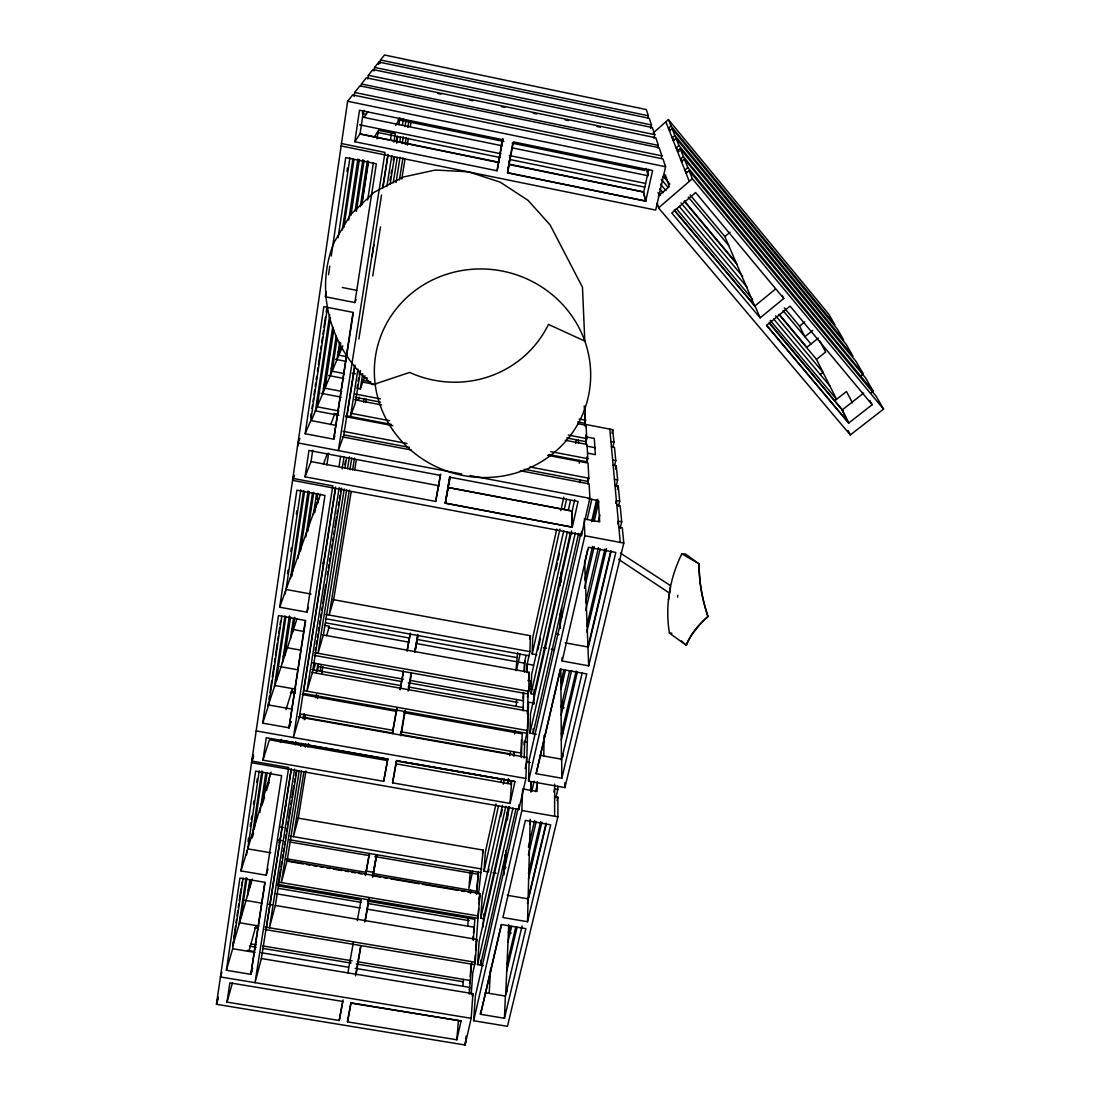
<?xml version="1.0" encoding="UTF-8"?>
<svg xmlns="http://www.w3.org/2000/svg" width="1100" height="1100" viewBox="0 0 1100 1100"><rect width="100%" height="100%" fill="white"/><g stroke="black" fill="none" stroke-linecap="round" stroke-linejoin="round"><path stroke-width="1.5" d="M554.62 816.255L554.648 784.162M543.799 755.838L544.06 735.639M537.226 781.688L537.034 791.423L522.61 788.879M527.519 921.718L550.701 824.808L525.36 820.394L502.906 917.537L527.519 921.718L530.227 819.211M530.97 790.804L531.217 781.88M533.197 728.805L533.074 733.673L578.641 533.431M533.816 704.234L534.188 689.535M530.942 792.151L531.204 782.155M618.832 527.148L622.298 527.794L623.783 543.07L564.905 787.572L528.564 781.165L529.169 759.99L580.717 534.036M536.223 734.236L529.939 733.109L530.502 713.639L571.656 531.011M570.501 532.482L534.064 694.279L531.066 693.743L531.616 674.726L563.75 530.681M536.827 654.816L532.207 653.977L532.661 638.014L556.765 529.031M525.154 768.598L526.68 761.929L528.55 702.144L534.366 703.189M526.928 730.056L526.817 733.301L303.174 693.385M528.179 690.773L527.436 713.831L528.041 711.15L311.712 672.306M528.536 679.69L529.265 672.348L322.369 634.824M253.619 756.442L251.556 762.699L518.842 809.463L525.924 778.497L526.584 757.378L298.471 716.911M524.15 758.065L524.673 742.83L527.436 730.565L528.041 711.15M529.265 672.348L528.674 691.295L314.641 652.671M527.065 672.732L527.395 663.08L529.925 651.64L530.42 635.731L332.626 599.527M554.634 796.648L557.837 797.211L557.893 816.832L507.444 1026.314L473.632 1020.731L521.854 810.521L522.555 790.543M524.136 744.769L524.246 741.455L527.299 741.991M526.652 672.169L526.941 664.001L533.486 665.184M518.842 809.463L519.035 804.595M521.482 739.668L520.877 755.838L521.482 753.156L400.95 731.761M523.036 698.651L523.284 692.368M524.067 671.316L524.384 663.149L526.034 655.683M521.317 757.598L522.197 733.796L403.535 712.621M523.05 710.889L523.724 692.959M524.507 672.072L524.934 660.674M506.935 991.925L507.059 988.996M508.062 965.47L508.337 958.664M509.286 936.348L509.671 927.121L508.393 932.594L511.225 933.075M480.755 1010.9L480.535 1014.31L504.433 1018.256L505.395 996.064L522.074 925.939M505.711 994.661L508.75 924.454M513.961 756.291L514.168 751.864M516.23 706.338L516.533 699.545M515.928 670.533L517.591 652.699M510.978 784.066L395.849 763.799L396.138 762.094L392.562 782.856L510.056 803.426L511.72 780.753M505.038 869.027L505.973 850.218M507.499 819.431L508.104 807.455M504.034 874.775L505.051 854.398M506.77 820.435L507.196 811.938M489.184 993.314L490.614 968.44M501.518 924.742L480.535 1014.31L480.755 1010.886M480.783 960.162L480.466 965.071L516.065 808.555M482.996 927.107L483.876 913.921M473.632 1020.731L475.351 996.05L518.031 808.926M483.395 965.553L477.524 964.576L479.119 941.696L509.589 806.534M508.75 806.809L483.546 918.734L480.741 918.253L482.295 895.785L502.466 805.393M488.978 869.124L488.345 871.929L484.014 871.186L485.32 852.211L496.004 803.907M471.199 994.524L472.78 972.895L475.186 962.266L476.822 939.428L275.289 905.438L269.459 927.781L294.594 769.051M478.555 893.929L483.216 850.107L297.454 818.015M475.351 954.827L474.65 964.631L264.935 929.514M475.709 949.933L478.665 908.71M479.022 903.898L479.586 895.881M341.137 145.956L655.696 210.072L665.596 166.733L662.956 158.922L352.674 94.93L347.627 101.269L216.452 1004.3L465.08 1045L471.171 1018.311L472.931 993.671L261.374 958.526L255.035 982.657L288.695 767.539L251.762 761.076L253.303 756.388M278.245 884.455L477.978 918.335L480.095 893.599L286.564 860.544M465.63 1042.594L466.111 1036.159M469.246 994.207L471.598 962.775M473.261 940.404L474.842 919.298L367.4 901.079M476.699 894.396L478.376 872.08L476.451 893.503L476.933 891.289L373.161 873.565L376.695 854.727M465.08 1045L465.314 1041.783M470.223 976.388L471.075 965.085M473 939.386L473.248 936.1M473.495 932.814L474.251 927.259L366.809 909.081M462.866 986.26L463.43 979.385M467.734 926.159L468.38 918.197M470.388 893.324L470.635 890.216M470.332 870.898L468.875 888.47L472.656 871.214M350.845 1002.843L347.504 1021.872L456.83 1039.789L458.411 1020.566M668.442 599.926L670.533 586.451A123.736 109.051 -57.9 0 1 681.862 553.795L685.589 554.084L699.188 563.984A191.675 130.034 39.7 0 0 707.987 616.509A192.197 71.624 -15.8 0 0 686.249 645.288L669.433 633.077A123.736 109.051 -57.9 0 1 668.442 599.926L670.533 586.451M508.53 166.279L507.691 172.672L645.727 201.107L652.616 170.514L513.398 141.886L507.54 172.906L645.727 201.107L643.582 192.569L648.808 169.29M509.259 160.765L508.75 164.684L512.834 142.986M354.062 96.429L354.654 92.455L359.906 85.855L659.175 147.73L661.925 155.856L661.348 158.428M226.394 970.282L239.924 878.075L265.1 882.351L250.869 974.325L226.394 970.282L232.678 948.723L243.141 877.924M240.982 870.925L255.626 771.128L281.614 775.665L266.2 875.215L240.982 870.925L271.109 772.062M262.694 723.126L278.479 615.574L305.635 620.51L289.039 727.787L262.694 723.126L268.702 704.99L281.861 615.945M279.702 607.214L296.876 490.174L324.995 495.454L306.928 612.178L279.702 607.214L318.656 498.671L317.006 498.355L317.776 493.322M305.181 433.744L323.84 306.653L353.348 312.441L333.726 439.175L305.181 433.744L310.764 420.53L327.429 307.711M326.04 291.651L325.298 296.752L354.874 302.569L356.125 299.668M328.529 274.684L329.78 266.2M331.265 256.025L345.716 157.603L376.337 163.831L354.874 302.569M508.021 169.62L508.502 166.32M232.623 945.766L233.269 941.394M233.764 938.011L235.51 926.159M236.019 922.776L236.514 919.38M237.009 915.997L237.765 910.924M238.26 907.541L238.769 904.145M239.264 900.763L241.01 888.91M241.519 885.527L242.014 882.145M248.009 841.514L248.504 838.117M250.264 826.279L250.759 822.883M251.254 819.5L251.762 816.117M253.509 804.265L254.004 800.883M256.754 782.251L257.249 778.869M268.524 702.611L268.029 705.994L296.876 619.135M269.032 699.243L269.528 695.846M270.036 692.45L271.782 680.556M272.291 677.16L274.038 665.28M274.546 661.884L275.041 658.487M275.55 655.091L277.296 643.197M277.805 639.801L278.3 636.405M278.809 633.009L279.551 627.921M280.06 624.525L280.555 621.129M287.567 573.581L288.076 570.185M290.826 551.499L291.335 548.102M296.34 514.154L296.849 510.757M310.709 417.01L311.204 413.614M311.96 408.54L312.455 405.158M312.964 401.761L313.459 398.379M313.954 394.996L314.71 389.909M315.205 386.526L315.7 383.144M316.209 379.748L316.704 376.365M317.46 371.277L317.955 367.895M318.45 364.513L320.21 352.66M320.705 349.264L321.2 345.881M321.709 342.499L322.451 337.411M322.96 334.029L323.455 330.646M323.95 327.25L325.449 317.089M326.205 312.015L326.7 308.632M346.954 171.463L347.449 168.066M246.538 854.879L247.17 850.657M285.079 594.206L285.56 590.92M259.243 770.907L247.72 848.856L270.751 852.789M300.809 489.857L286.082 589.476L311.011 594.041M338.113 237.71L349.924 157.85M361.034 86.529L361.405 83.971L366.314 77.811L655.82 137.775L658.391 145.392L657.827 147.881M226.999 1002.114L229.873 982.85L342.788 1001.454L339.24 1020.511L226.999 1002.114L232.416 983.001M262.955 760.155L266.269 737.742L387.791 759.165L383.68 781.303L262.955 760.155L269.431 739.791L387.461 760.581L383.68 781.303M440.591 474.513L435.669 501.435L305.044 476.822L308.949 450.45L440.509 475.406M502.989 138.627L497.09 170.775L354.819 141.735L359.494 110.248L502.865 139.714M239.099 924.303L246.001 877.855M252.051 837.141L261.882 770.976M274.423 686.73L284.969 615.808M290.496 578.6L303.572 490.627M315.452 410.864L329.725 314.834M342.347 229.941L352.949 158.634M241.024 917.675L246.909 878.185M254.21 829.207L262.762 771.787M276.279 681.175L285.835 616.935M291.899 576.249L304.521 491.494M330.44 317.639L317.157 406.821L338.938 411.001M343.832 227.673L353.953 159.775M367.771 79.008L368.335 75.281L372.9 69.547L652.382 127.559L654.775 134.654L653.964 138.27M305.044 476.822L311.039 461.574L312.73 450.271M354.819 141.735L360.058 133.856L363.44 111.224M247.376 895.964L249.741 880.165M259.889 812.433L265.732 773.492M282.315 662.998L289.369 615.945M297.976 558.484L308.11 490.889M322.712 393.621L332.722 326.81M348.714 220.137L357.857 159.17M249.989 886.985L250.827 881.375L248.215 890.312M262.817 801.598L267.163 772.736M284.804 655.504L290.593 616.949M300.506 551.031L309.389 491.879M324.995 388.19L333.74 330.041M350.996 215.201L359.37 159.472M374.055 71.032L374.591 67.43L378.868 62.068L649.248 118.305L651.489 124.933L650.705 128.439M268.551 783.31L270.077 773.19M290.482 638.413L293.494 618.461M305.827 536.896L312.51 492.717M330.192 375.829L336.188 336.229M355.176 210.595L362.876 159.651M292.586 632.046L294.827 617.293M307.876 531.204L313.748 492.388M332.131 371.236L337.081 338.511M356.359 211.337L364.072 160.463M378.51 64.419L378.868 62.068M379.967 63.511L380.49 60.019L384.491 55L646.305 109.546L648.395 115.775L647.9 118.044M313.39 514.566L316.498 494.175M337.012 359.631L339.653 342.306M360.319 206.663L367.304 160.875M252.519 968.151L250.869 974.325L264.798 882.516M289.039 727.787L290.854 721.71L289.039 727.787L305.319 620.648M352.99 312.551L333.726 439.175L334.826 436.219M316.663 499.249L317.171 495.866M361.817 203.431L367.757 164.574M314.847 512.518L315.879 505.766M338.882 355.19L340.739 343.035M361.831 204.903L368.5 161.26M317.969 503.112L318.656 498.671L314.572 510.07M326.851 464.984L328.666 453.159M367.675 199.966L373.422 162.621M377.08 138.861L378.125 132.083M261.374 958.526L291.252 768.666M335.569 487.053L299.379 717.076L293.425 737.481L332.805 485.897L292.82 478.376L294.113 475.241M354.626 366.08L343.695 435.545L338.346 450.574L385.014 152.419L341.454 143.536M358.889 338.979L381.549 194.947M382.621 188.183L387.942 154.289M266.475 927.286L291.197 770.192M295.185 744.865L295.721 741.482M303.738 690.607L335.541 488.62M339.006 466.551L340.615 456.376M346.995 415.896L354.998 365.062M372.061 256.616L373.931 244.764M383.006 187.151L388.066 154.963M390.473 139.7L391.531 132.935M339.199 487.561L306.941 691.185L312.428 672.43L341.729 488.249M342.155 468.902L344.025 457.022M357.967 369.132L350.46 416.556L355.328 402.861L360.456 370.618M372.721 275.976L380.504 226.847M386.939 186.202L391.765 155.705M393.91 142.161L395.257 133.691L378.524 130.267L374.591 136.716M278.768 880.385L280.376 870.237M280.913 866.855L281.724 861.768M282.26 858.385L282.796 855.003M283.332 851.62L283.882 848.237M284.419 844.841L284.955 841.459M285.491 838.076L286.028 834.694M286.564 831.311L287.1 827.915M287.636 824.532L288.173 821.15M288.722 817.768L290.331 807.606M290.868 804.224L291.404 800.841M291.94 797.459L293.824 785.606M294.36 782.224L294.91 778.841M295.446 775.459L295.982 772.062M304.315 719.606L304.851 716.21M315.232 651.035L315.769 647.652M316.305 644.256L316.841 640.874M317.377 637.491L317.914 634.095M318.464 630.712L319 627.316M319.536 623.934L320.072 620.538M320.609 617.155L321.145 613.773M321.695 610.376L322.231 606.994M322.768 603.598L325.724 584.966M327.346 574.791L327.882 571.409M328.419 568.026L328.955 564.63M329.491 561.248L330.041 557.851M330.577 554.469L331.114 551.072M331.65 547.69L332.186 544.294M332.722 540.911L333.272 537.529M333.809 534.132L334.345 530.75M334.881 527.354L336.504 517.192M337.04 513.81L337.576 510.414M338.387 505.326L338.924 501.944M339.46 498.561L339.996 495.165M340.532 491.783L341.069 488.386M344.85 464.668L345.386 461.285M357.527 384.918L356.991 388.3L360.291 388.933L365.007 375.678M358.078 381.535L358.614 378.166M359.15 374.784L359.686 371.401M390.033 180.414L390.569 177.031M391.105 173.649L391.641 170.28M393.264 160.132L393.8 156.75M396.481 139.851L397.018 136.469M398.901 124.644L399.974 117.879L395.725 125.455M275.344 905.451L296.863 770.179M300.63 746.515L301.166 743.133M304.934 719.455L305.47 716.072M344.946 467.967L346.569 457.834M390.156 183.906L394.487 156.75M396.646 143.179L397.719 136.386M299.214 770.894L281.353 882.571L287.127 860.64L301.538 770.866M344.272 488.991L318.024 653.29L323.359 635.002L346.637 489.954M347.531 468.669L349.415 456.816M360.291 388.933L362.711 373.725M393.236 182.806L397.279 157.465M399.712 142.257L400.524 137.184M402.408 125.359L403.494 118.608M359.178 397.169L358.71 400.152L355.506 399.534M305.346 747.148L305.882 743.765M317.584 670.918L318.395 665.844M349.896 469.728L351.794 457.916M396 182.559L400.084 157.149M402.256 143.591L403.356 136.812M404.979 126.651L406.065 119.873M448.168 485.746L449.515 477.373M303.82 772.324L293.439 836.646L298.306 818.152L305.938 771.018M307.904 746.928L308.454 743.531M315.824 697.826L316.374 694.444M320.196 670.739L321.021 665.665M349.346 490.105L329.189 615.051L333.671 599.706L351.134 491.824M352.605 469.837L354.516 458.026M363.509 402.297L364.045 398.929M399.396 179.877L402.944 157.85M405.13 144.279L406.23 137.5M407.866 127.339L408.691 122.251M317.653 698.61L318.202 695.241M321.736 673.351L322.822 666.627M354.681 469.906L356.317 459.8M365.599 402.476L366.135 399.107M401.775 179.011L405.075 158.675M407.261 145.104L408.361 138.325M410.286 126.459L411.111 121.371M502.37 139.301L498.547 162.498L359.494 133.953M445.266 503.25L450.175 477.235L578.077 501.49L572.289 527.175L445.266 503.25L449.955 476.685M400.703 735.034L404.704 711.343M408.127 691.034L411.263 672.43M401.005 735.763L405.268 710.38M408.691 690.071L411.538 673.145M415.236 651.145L417.794 635.924M355.52 975.824L360.759 945.546M364.815 922.006L368.885 898.466M376.489 854.796L372.625 876.796L373.422 872.341M356.07 974.38L360.993 945.808M365.337 920.617L369.105 898.769M372.873 876.934L376.64 855.085M417.835 634.521L414.672 652.341L417.876 635.511M438.474 485.939L440.522 474.265M392.453 733.521L396.949 708.249M400.249 689.714L403.549 671.179M407.151 650.966L410.163 634.109M497.09 170.775L498.603 162.195L360.058 133.856M365.612 874.294L366.19 871.104L373.395 872.341M347.903 972.799L353.348 942.521M357.28 920.659L361.336 898.686M365.544 875.242L369.462 853.49M392.288 733.535L396.811 708.166M400.125 689.576L403.439 670.973M435.669 501.435L438.529 485.691M339.24 1020.511L343.021 999.914M407.055 650.788L410.3 633.146M365.365 875.559L369.408 853.572M366.19 871.104L365.956 872.327L285.835 858.633M395.849 763.799L396.481 760.485M347.504 1021.872L351.093 1002.829L461.065 1020.951L456.83 1039.789M392.562 782.856L396.729 760.732L514.993 781.564L510.056 803.426M516.477 670.505L520.066 654.129M482.515 853.242L483.216 850.107M529.691 639.045L530.42 635.731M500.789 782.251L501.531 778.924M560.835 510.579L563.805 497.159M575.671 443.506L576.414 440.151M584.499 410.712L585.145 407.77L585.131 423.321L577.706 421.877M484.014 871.186L498.506 805.901M503.332 784.135L504.446 779.116M509.644 755.673L510.386 752.331M514.484 733.92L515.226 730.565M532.207 653.977L559.941 529.059M564.369 509.066L566.596 499.07M478.885 899.044L480.095 893.599M507.334 783.64L508.447 778.621M568.246 510.592L570.487 500.541M500.748 816.434L502.232 809.737M508.214 782.994L508.915 779.831M527.409 697.084L530.956 681.175L527.904 680.625M537.9 650.018L538.615 646.827M538.986 645.15L540.471 638.481M555.761 570.048L557.26 563.365M558.002 560.024L559.487 553.355M577.651 423.638L586.066 425.274L586.768 438.611L586.066 441.691L566.665 437.951M480.741 918.253L505.849 806.3M510.716 784.575L511.473 781.234M531.066 693.743L567.366 531.891M574.75 499.62L571.918 512.243L572.289 527.175L445.39 503.099L447.906 487.424L571.794 511.019L572.289 527.175M476.286 941.765L476.822 939.428M469.741 982.85L470.264 980.526L357.239 961.675M548.969 454.575L587.098 461.876L587.812 458.7L587.07 444.469L565.18 440.261M469.219 989.739L469.755 987.401L355.163 968.344M477.524 964.576L512.999 808.019M529.939 733.109L575.314 532.799M547.635 455.331L588.046 463.072L588.83 478.211L588.087 481.456L524.219 469.288M472.354 996.242L472.931 993.671M294.498 475.654L292.559 480.342L581.57 534.724L589.889 498.341L589.132 483.876L520.3 470.772M587.207 519.337L591.8 499.249M528.564 781.165L584.856 535.741L584.224 520.644M591.58 521.634L596.585 499.895M611.985 433.043L612.755 429.688L585.062 424.339M592.666 520.891L597.644 499.317M531.822 791.258L534.146 781.22M584.554 562.98L587.634 549.656M594.179 521.331L598.799 501.325M480.535 1014.31L501.297 924.495L525.869 928.661L504.433 1018.256M536.126 773.685L560.299 669.116L586.768 673.929L561.811 778.236L536.126 773.685L560.546 669.364M562.169 660.99L588.459 547.305L615.821 552.434L588.706 665.83L562.169 660.99L562.141 657.58M612.81 447.232L613.979 442.214L612.755 429.688M535.631 791.643L537.185 784.987M560.931 682.632L563.901 669.831M584.815 579.783L592.556 546.439M598.373 521.414L599.926 514.745M529.65 824.037L530.42 820.696M560.973 689.329L565.51 669.831M584.499 588.239L594.179 546.604M614.584 465.589L615.766 460.57L614.474 447.288L611.421 446.696M615.491 469.164L616.275 465.822L613.126 465.217M528.399 847.11L534.641 820.435M569.58 671L561.082 707.286L564.107 707.822M585.571 602.621L598.455 547.594M507.994 941.848L511.624 926.379M528.385 854.906L536.181 821.659M561.138 715.151L571.615 670.505M585.681 610.5L600.146 548.817M616.082 486.585L617.636 479.93L616.275 465.822M617.457 489.459L618.241 486.131L614.996 485.513M507.031 964.232L515.831 926.901M528.454 873.428L540.678 821.604M561.261 734.236L576.166 671.014M586.809 625.914L604.945 549.079M615.752 503.264L616.385 500.555L619.712 501.188L618.516 506.192M506.729 971.066L517.096 927.204M528.509 878.941L541.874 822.374M561.303 740.066L577.39 671.949M586.85 631.95L606.54 548.625M546.109 823.13L528.11 898.851L507.224 895.276M610.844 550.632L587.95 646.993L588.706 665.83M527.423 903.457L528.069 900.721M528.77 897.737L546.123 824.725M553.933 791.89L554.648 788.92L557.824 789.484L555.844 797.775M582.175 673.076L561.426 760.251L560.835 669.075M588.418 646.745L611.077 551.485M617.623 523.93L618.283 521.152L621.706 521.799L620.111 528.481M557.04 800.539L557.837 797.211M277.626 885.349L278.493 882.076L478.486 916.025M250.869 974.325L252.532 968.082M248.875 951.376L256.011 925.526M278.919 842.518L279.799 839.327M266.2 875.215L267.974 868.89M285.409 807.331L286.33 804.059M302.816 718.492L304.205 713.68M316.236 671.839L318.491 664.015M326.645 635.663L329.368 626.216L324.363 625.309M239.951 918.569L241.876 911.955M216.81 1001.839L218.185 997.122M232.884 945.588L252.299 879.106M299.64 717.929L300.575 714.725M313.692 669.735L315.521 663.479M216.452 1004.3L218.295 998.003M221.843 972.139L220.426 976.951L471.171 1018.311M280.445 742.473L281.394 739.365M252.12 837.939L253.605 833.058M262.02 805.338L264.495 797.184M266.475 790.666L268.95 782.513M286.014 709.596L292.518 688.6M322.877 563.42L323.923 560.161M306.928 612.178L308.495 607.31M251.969 759.839L253.509 755.15M275.413 680.102L277.255 674.575M283.278 656.507L285.766 649.055M291.431 632.06L293.549 625.735M318.89 498.712L320.499 494.23M323.441 464.09L327.415 453.406M330.646 424.614L334.895 413.572M311.506 420.241L342.829 345.812M297.495 446.353L298.774 443.355M316.607 403.123L318.299 399.121M323.84 386.072L326.123 380.696M331.306 368.486L333.231 363.949M338.113 352.467L339.969 348.081M299.915 438.446L298.004 442.915L461.656 473.99M364.141 117.274L367.991 111.705M364.444 110.99L362.587 113.63L366.149 114.359M362.326 112.874L364.072 110.412M653.263 132.907L668.415 119.57L828.891 314.38L834.9 324.775L671.014 126.005L668.415 119.57M671.014 126.005L668.415 128.287L670.285 130.542M669.46 130.928L672.072 128.631L837.334 328.996L843.714 340.065L674.85 135.493L672.072 128.631M674.85 135.493L672.169 137.844L674.094 140.181M673.241 140.594L675.95 138.215L846.23 344.438L853.023 356.207L678.92 145.558L675.95 138.215M678.92 145.558L676.143 147.978L679.126 151.58M677.421 151.236L680.226 148.789L856.02 361.391L863.28 373.973L861.383 375.471M680.226 148.789L683.416 156.667L680.529 159.17L682.591 161.659M662.86 177.031L665.376 174.845L669.254 186.643L658.24 196.171M681.491 161.604L684.393 159.088L865.508 377.836L873.235 391.243L871.282 392.783M684.393 159.088L687.803 167.502L684.819 170.088L686.936 172.645M686.07 173.278L689.081 170.665L876.15 396.275L883.548 409.104L850.314 434.94L658.57 207.886L657.223 203.046M658.57 207.886L692.354 178.75L689.081 170.665M775.459 289.066L754.765 306.075L724.859 236.555L730.043 232.169M783.764 298.499L695.612 192.541L671.798 212.988L760.128 317.859L783.764 298.499L782.265 295.474M812.79 330.344L804.87 336.724L799.535 326.109L804.691 321.929M818.29 338.126L806.864 347.311L779.309 314.366M770.261 320.389L836.577 399.314L816.475 359.356L825.633 352.041L819.761 340.904M820.325 374.44L822.992 372.309L775.679 315.837M834.694 400.799L846.477 391.518L852.445 402.82M863.679 393.085L842.133 409.97L848.705 423.033L872.162 404.731L869.784 400.496M669.433 633.077L671.894 633.243M351.093 1003.186L461.065 1020.951M251.061 943.979L256.121 944.817M262.859 945.945L352.192 960.836M249.397 946.138L256.176 947.265M262.955 948.406L351.093 963.077M356.18 963.93L462.962 981.723M247.445 950.414L254.183 951.541M260.906 952.655L348.425 967.216M232.678 948.723L255.076 952.449M485.293 992.723L505.395 996.064M244.805 900.295L261.731 903.155M268.51 904.296L271.893 904.874M239.938 922.831L258.995 926.035M265.32 927.094L475.186 962.266M254.788 927.809L258.17 928.372M278.204 885.954L360.663 899.938M278.561 888.374L361.268 902.385M368.019 903.526L469.274 920.686M275.976 893.723L360.085 907.954M280.335 827.035L283.621 827.599M502.755 867.116L505.959 867.666M290.221 836.096L481.855 869.041M492.993 872.726L496.086 873.263M289.424 839.74L481.058 872.657M278.506 840.029L281.875 840.62M290.331 842.064L369.751 855.69M374.811 856.57L477.895 874.253M288.118 861.341L303.243 863.926M306.611 864.504L309.966 865.067M313.335 865.645L316.704 866.223M320.059 866.8L323.428 867.364M326.782 867.941L330.151 868.519M333.52 869.096L341.921 870.526M345.29 871.104L348.645 871.681M352.014 872.245L355.369 872.822M358.737 873.4L362.106 873.977M372.185 875.696L380.6 877.126M383.955 877.704L387.324 878.281M390.692 878.859L419.279 883.74M422.634 884.304L457.944 890.34M461.312 890.918L464.681 891.481M468.036 892.059L471.405 892.636M396.743 761.104L514.993 781.564M521.854 810.521L557.893 816.832M303.889 717.338L393.044 733.15M399.768 734.346L514.154 754.641M526.652 761.819L529.884 762.383M526.68 761.929L529.788 762.479M256.163 730.909L525.924 778.497M280.418 740.094L388.341 759.124M396.77 760.609L400.139 761.2M403.521 761.791L406.89 762.383M410.259 762.974L425.439 765.655M428.808 766.246L511.445 780.808M275 685.479L295.721 689.178M303.614 690.58L527.436 730.565M291.404 691.281L294.772 691.873M290.345 692.423L295.405 693.33M302.17 694.526L396.784 711.411M268.702 704.99L291.28 709.005M539.866 755.343L561.688 759.22L561.811 778.236M299.558 713.749L392.494 730.263M529.251 688.793L532.634 689.411M285.986 647.501L301.153 650.237M314.215 655.38L528.082 693.949M312.359 662.805L403.48 679.195M410.231 680.419L523.435 700.783M317.226 666.366L401.5 681.533M408.237 682.743L517.811 702.446M311.96 669.625L401.431 685.699M408.183 686.923L523.174 707.575M279.593 666.531L298.183 669.873M543.373 647.694L546.549 648.271M551.306 649.138L554.482 649.715M325.765 614.419L529.925 651.64M325.614 618.709L529.018 655.751M325.627 622.806L409.393 638.041M416.914 639.416L516.546 657.539M328.336 627.523L409.461 642.263M416.226 643.486L524.384 663.149M293.782 629.64L303.875 631.469M555.692 634.04L559.048 634.659M565.263 642.854L587.95 646.993L584.65 562.595M311.039 461.574L439.257 485.815M447.659 487.41L572.027 510.936M584.155 518.966L599.706 521.909L598.331 500.61L588.28 498.699M584.856 535.741L623.783 543.07M568.989 533.362L572.179 533.967M578.572 535.164L581.776 535.769M310.764 420.53L335.376 425.232M614.433 479.311L617.636 479.93M343.021 431.31L407 443.506M529.911 466.964L588.83 478.211M343.626 434.857L409.447 447.397M342.347 436.865L411.18 449.982M470.099 475.599L589.889 498.341M616.811 505.161L620.152 505.794L621.706 521.799M585.544 436.728L594.289 438.419L595.348 454.658L587.551 453.159M610.954 441.623L613.979 442.214M323.345 387.874L341.798 391.421M355.217 394.006L380.394 398.86M568.301 435.05L586.768 438.611M355.3 397.279L380.462 402.119M321.035 393.291L341.234 397.183M354.709 399.768L381.645 404.951M586.946 446.119L595.32 447.728M612.645 459.979L615.766 460.57M350.707 413.256L389.386 420.668M550.811 451.619L587.812 458.7M334.166 413.435L337.92 414.164M345.909 415.676L391.215 424.353M315.343 410.85L338.91 415.36M345.647 416.652L392.783 425.672M337.439 354.901L347.531 356.868M335.541 359.342L345.661 361.309M352.165 373.189L355.369 373.808M332.255 371.264L344.011 373.533M364.169 377.438L367.524 378.084M579.095 419.018L585.805 420.31M362.395 380.256L370.796 381.879M328.625 375.526L343.764 378.455M362.271 382.03L375.732 384.629M342.293 287.499L356.703 290.345M359.631 124.836L500.899 153.78M509.314 155.512L645.549 183.425M377.547 132.412L500.211 157.534M510.29 159.596L644.71 187.124M510.317 164.808L642.716 191.881M354.654 92.455L661.925 155.856M347.627 101.269L665.596 166.733M397.994 119.708L503.841 141.474M512.243 143.192L644.957 170.472M363.082 117.233L502.274 145.819M512.339 147.881L648.189 175.766L646.154 168.424M508.819 164.093L643.321 191.867L645.727 201.107M380.49 60.019L648.395 115.775M374.591 67.43L651.489 124.933M368.335 75.281L654.775 134.654M437.69 93.486L441.045 94.174M469.562 100.086L472.918 100.774M501.435 106.686L504.79 107.374M533.308 113.286L536.663 113.974M565.166 119.886L568.521 120.574M597.039 126.486L600.394 127.174M361.405 83.971L658.391 145.392M681.862 553.795L699.188 563.984A190.231 122.733 44 0 0 707.987 616.509A195.635 90.764 -0.6 0 0 686.249 645.288L681.477 640.942M620.414 553.08L670.065 585.351M618.599 559.35L668.717 592.57M659.739 188.843L663.053 192.789M676.321 208.574L752.579 299.337M674.327 209.976L754.999 305.882L760.128 317.859M674.905 211.131L755.232 306.625M769.546 323.634L843.274 411.29M657.979 192.637L660.192 195.264M769.175 322.41L841.555 408.856L848.705 423.033L766.466 325.394L790.102 306.116L872.162 404.731M661.237 179.245L667.837 187.124M681.051 202.881L742.665 276.43M660.495 184.085L665.995 190.63M679.181 206.36L747.367 287.623M773.768 319.082L829.84 385.921M766.796 325.353L848.705 423.033M688.229 196.996L728.654 245.424M783.09 310.64L810.961 344.011M663.548 176L666.861 179.96M684.502 201.039L736.312 262.969M663.245 176.206L669.859 184.113M684.186 201.245L737.11 264.481M778.992 314.559L816.475 359.356M690.14 194.92L724.859 236.555M784.369 307.918L799.535 326.109M687.803 167.502L873.235 391.243M692.354 178.75L883.548 409.104M683.416 156.667L863.28 373.973M848.128 430.513L850.314 434.94M665.871 121.797L689.26 181.417M618.241 486.131L619.712 501.188M609.799 429.124L620.249 542.396M584.251 405.9L584.416 409.118M584.664 413.861L585.31 426.635M585.736 434.995L586.217 444.634M586.85 457.105L587.098 461.876M587.923 478.087L588.239 484.316M578.408 440.22L578.518 443.149M579.178 460.364L579.288 463.265M579.92 479.902L580.03 482.749M581.446 531.369L581.57 534.724M564.85 782.774L564.905 787.572M562.348 676.5L562.402 683.155M562.554 701.016L562.623 708.84M562.774 727.815L562.815 733.617M562.98 753.706L563.007 756.704M561.275 571.862L561.344 582.161M561.523 607.888L561.591 618.186M560.079 577.294L560.12 585.805M560.257 613.058L560.34 628.389M557.81 786.308L557.824 789.484M677.572 597.066A3.451 3.121 -55.7 0 1 677.848 595.348M334.249 242.096C313.459 291.981 331.389 351.257 372.873 384.725L409.626 372.433A107.608 104.748 33 0 0 548.46 324.431L584.801 341.082L582.477 287.265L550.069 224.881L528 200.324L500.143 182.146L468.476 171.779L435.284 170.032L403.178 177.059L374.041 192.308L350.611 214.569L334.249 242.096M392.851 430.1A108.377 104.088 12.7 0 0 579.741 420.571A108.377 104.088 12.7 0 0 474.925 269.101A108.377 104.088 12.7 0 0 392.851 430.1"/></g></svg>
